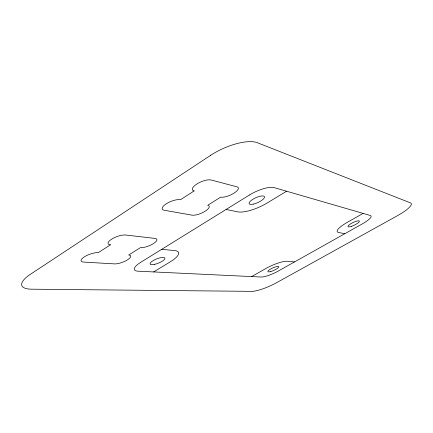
<?xml version="1.0" encoding="UTF-8"?>
<svg xmlns="http://www.w3.org/2000/svg" width="433" height="433" viewBox="0 0 433 433"><rect width="100%" height="100%" fill="white"/><g stroke="black" fill="none" stroke-linecap="round" stroke-linejoin="round"><path stroke-width="0.65" d="M153.65 271.935L170.104 261.943A22.797 6.565 -21.8 0 0 174.645 250.561L161.682 249.332M286.57 191.218L267.497 202.801A24.118 7.523 -24.5 0 1 237.804 211.851L226.102 209.458M251.643 276.573L265.656 268.633A17.239 3.848 -24.1 0 1 287.36 261.256L294.51 261.933M363.081 213.393L347.331 222.324A18.246 4.206 -25.7 0 0 338.46 232.434L344.776 233.728M210.416 155.469L30.537 274.208A33.027 10.197 -19 0 0 31.631 289.19L251.752 291.355A20.346 4.287 -23.9 0 0 276.736 282.625L397.608 215.607A22.245 4.893 -26.3 0 0 410.419 202.871L257.402 142.744A35.934 13.369 -24.3 0 0 210.416 155.469M110.453 244.818L98.313 252.634A10.462 3.323 -20 0 0 84.251 256.899A10.462 3.323 -20 0 0 83.656 262.079L114.55 263.903A9.818 2.982 -20.8 0 0 127.491 259.854A9.818 2.982 -20.8 0 0 128.698 254.999L140.395 247.644A9.932 3.112 -21.5 0 0 153.401 243.627A9.932 3.112 -21.5 0 0 155.052 238.421L125.673 235.016A10.581 3.475 -20.6 0 0 111.535 239.233A10.581 3.475 -20.6 0 0 110.453 244.818M194.092 190.958L180.523 199.694A10.857 3.778 -22.2 0 0 166.256 203.808A10.857 3.778 -22.2 0 0 164.145 210.238L192.025 215.163A10.203 3.356 -23 0 0 205.134 211.228A10.203 3.356 -23 0 0 207.726 205.285L220.722 197.107A10.381 3.491 -23.9 0 0 233.88 193.226A10.381 3.491 -23.9 0 0 237.019 186.856L211.125 179.987A11.041 3.94 -23.2 0 0 196.804 184.036A11.041 3.94 -23.2 0 0 194.092 190.958M249.473 194.985L140.801 262.263A18.31 5.277 -21.6 0 0 138.111 271.199L261.072 277.023A13.715 3.042 -24.1 0 0 277.959 271.22L362.73 223.655A14.57 3.345 -25.8 0 0 370.302 215.482L274.192 187.63A19.447 6.116 -24.5 0 0 249.473 194.985M270.841 271.513A6.035 1.348 -24.1 0 0 278.847 266.75A6.035 1.348 -24.1 0 0 270.273 269.218A6.035 1.348 -24.1 0 0 270.841 271.513M253.478 204.089A8.438 2.63 -24.5 0 0 264.547 196.826A8.438 2.63 -24.5 0 0 252.417 199.575A8.438 2.63 -24.5 0 0 253.478 204.089M154.235 264.433A7.978 2.295 -21.8 0 0 164.935 258.182A7.978 2.295 -21.8 0 0 153.32 260.52A7.978 2.295 -21.8 0 0 154.235 264.433M351.223 226.421A6.387 1.472 -25.7 0 0 359.417 221.111A6.387 1.472 -25.7 0 0 350.324 224.029A6.387 1.472 -25.7 0 0 351.223 226.421"/></g></svg>
